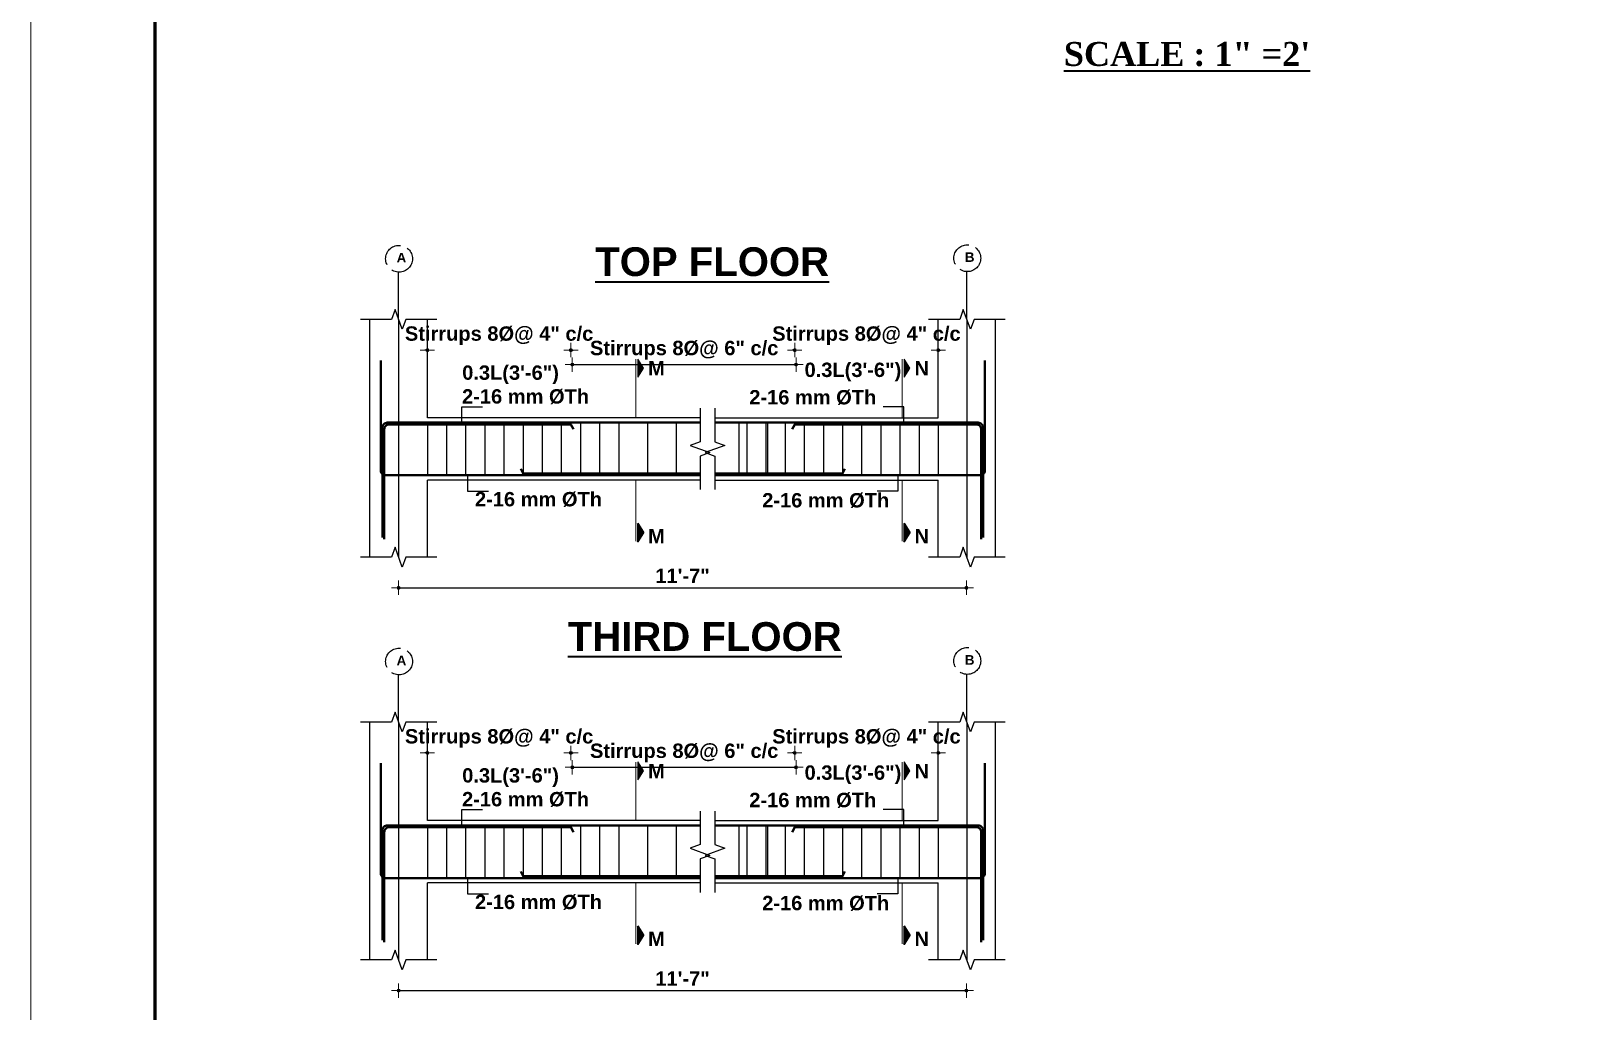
# Model space of a CAD drawing. Header units: inches. Extents: x -12073856 to 12321241, y -1226296 to 1319224.
# Drawn here: x 128095 to 128740, y 49090 to 49499 of the extents above; entities that cross this region are included whole.
import ezdxf
from ezdxf.enums import TextEntityAlignment as Align

# ---------------------------------------------------------------- set-up
doc = ezdxf.new("R2010")
doc.units = ezdxf.units.IN
doc.header["$MEASUREMENT"] = 0
doc.header["$PDMODE"] = 35
doc.linetypes.add('ACAD_ISO02W100', pattern=[15, 12, -3])
for name, color, linetype, lineweight in [('BAR', 5, 'Continuous', 40), ('BORDER', 7, 'Continuous', 60), ('Dimension', 130, 'Continuous', 9), ('Hatch', 9, 'Continuous', 9), ('HATCH1', 4, 'ACAD_ISO02W100', 13), ('TEXT', 255, 'Continuous', 35), ('Window', 3, 'Continuous', 0)]:
    doc.layers.add(name, color=color, linetype=linetype, lineweight=lineweight)
doc.layers.add('STIRRUP', color=10, linetype='Continuous')
doc.styles.add('1.8 str', font='times.ttf', dxfattribs={"width": 0.8, "height": 6})
doc.styles.add('STYLE1', font='arialbd.ttf')
doc.dimstyles.new('1.4', dxfattribs={"dimscale": 0, "dimtxt": 6, "dimasz": 0.5, "dimexe": 2, "dimexo": 9, "dimgap": 2, "dimtad": 1, "dimdec": 0, "dimlfac": 0.5, "dimzin": 3, "dimdsep": 46, "dimlunit": 4, "dimtxsty": '1.8 str', "dimblk": 'DIM', "dimcen": 3, "dimdle": 3, "dimse1": 1, "dimse2": 1, "dimclrd": 256, "dimclre": 256, "dimclrt": 7, "dimadec": 1, "dimazin": 2, "dimtfac": 1, "dimtdec": 0, "dimtix": 1, "dimtofl": 0, "dimtmove": 2, "dimatfit": 3, "dimldrblk": 'ARROW', "dimfxl": 2, "dimfrac": 2, "dimtolj": 2, "dimtzin": 0, "dimarcsym": 0})

# ---------------------------------------------------------------- blocks, each defined once
blk = doc.blocks.new('DIM')
at = {"layer": 'Dimension'}
h = blk.add_hatch(color=256, dxfattribs=at)
h.paths.add_polyline_path([(0, 1.3), (0, 0), (1.3, 0, 0.414214)])
h.paths.add_polyline_path([(1.3, 0), (0, 0), (0, -1.3, 0.414214)])
h.paths.add_polyline_path([(0, 0), (-1.3, 0, 0.414214), (0, -1.3)])
h.paths.add_polyline_path([(0, 1.3, 0.414214), (-1.3, 0), (0, 0)])
for p, q in [((-6, 0), (6, 0)), ((0, 6), (0, -6))]:
    blk.add_line(p, q, dxfattribs=at)
blk.add_circle((0, 0), 1.28, dxfattribs=at)
blk = doc.blocks.new('*D2429')
at = {"layer": 'Defpoints', "color": 0, "ltscale": 10, "transparency": 16777216}
for p in [(128260.4, 49197.59), (128260.4, 49184.05), (128320.4, 49166.53)]:
    blk.add_point(p, dxfattribs=at)
at = {"layer": 'Dimension', "lineweight": -2, "ltscale": 10, "transparency": 16777216}
for p, q in [((128259.9, 49197.59), (128259.4, 49197.59)), ((128320.9, 49197.59), (128321.4, 49197.59))]:
    blk.add_line(p, q, dxfattribs=at)
at = {"layer": 'Dimension', "lineweight": -2, "ltscale": 10, "transparency": 16777216, "xscale": 0.5, "yscale": 0.5, "zscale": 0.5}
blk.add_blockref('DIM', (128260.4, 49197.59), dxfattribs=at)
at = {"layer": 'Dimension', "lineweight": -2, "ltscale": 10, "transparency": 16777216, "xscale": 0.5, "yscale": 0.5, "zscale": 0.5, "rotation": 180}
blk.add_blockref('DIM', (128320.4, 49197.59), dxfattribs=at)
at = {"layer": 'Dimension', "color": 7, "ltscale": 10, "transparency": 16777216, "insert": (128290.4, 49203.62), "char_height": 6, "attachment_point": 5, "style": 'STYLE1'}
blk.add_mtext('\\A2;Stirrups 8%%C@ 4" c/c', dxfattribs=at)
blk = doc.blocks.new('ARROW')
at = {"layer": 'Hatch'}
h = blk.add_hatch(color=256, dxfattribs=at)
h.dxf.hatch_style = 1
h.paths.add_polyline_path([(12191115.8, -1270860.1), (12191485.4, -1270660.1), (12191115.8, -1270660.1)])
for p, q in [((12191115.8, -1270860.1), (12191115.8, -1270060.1)), ((12191015.8, -1270160.1), (12196382.9, -1270160.1)), ((12191485.4, -1270660.1), (12190746.1, -1270660.1)), ((12190746.1, -1270660.1), (12191115.8, -1270860.1)), ((12191485.4, -1270660.1), (12191115.8, -1270860.1))]:
    blk.add_line(p, q, dxfattribs=at)
blk = doc.blocks.new('*D2430')
at = {"layer": 'Defpoints', "color": 0, "ltscale": 10, "transparency": 16777216}
for p in [(128473.97, 49197.59), (128473.97, 49184.05), (128413.97, 49166.53)]:
    blk.add_point(p, dxfattribs=at)
at = {"layer": 'Dimension', "lineweight": -2, "ltscale": 10, "transparency": 16777216}
for p, q in [((128413.47, 49197.59), (128412.97, 49197.59)), ((128474.47, 49197.59), (128474.97, 49197.59))]:
    blk.add_line(p, q, dxfattribs=at)
at = {"layer": 'Dimension', "lineweight": -2, "ltscale": 10, "transparency": 16777216, "xscale": 0.5, "yscale": 0.5, "zscale": 0.5}
blk.add_blockref('DIM', (128413.97, 49197.59), dxfattribs=at)
at = {"layer": 'Dimension', "lineweight": -2, "ltscale": 10, "transparency": 16777216, "xscale": 0.5, "yscale": 0.5, "zscale": 0.5, "rotation": 180}
blk.add_blockref('DIM', (128473.97, 49197.59), dxfattribs=at)
at = {"layer": 'Dimension', "color": 7, "ltscale": 10, "transparency": 16777216, "insert": (128443.97, 49203.62), "char_height": 6, "attachment_point": 5, "style": 'STYLE1'}
blk.add_mtext('\\A2;Stirrups 8%%C@ 4" c/c', dxfattribs=at)
blk = doc.blocks.new('*D2431')
at = {"layer": 'Defpoints', "color": 0, "ltscale": 10, "transparency": 16777216}
for p in [(128414.55, 49191.56), (128320.99, 49160.13), (128414.55, 49160.13)]:
    blk.add_point(p, dxfattribs=at)
at = {"layer": 'Dimension', "lineweight": -2, "ltscale": 10, "transparency": 16777216}
blk.add_line((128321.49, 49191.56), (128414.05, 49191.56), dxfattribs=at)
at = {"layer": 'Dimension', "lineweight": -2, "ltscale": 10, "transparency": 16777216, "xscale": 0.5, "yscale": 0.5, "zscale": 0.5, "rotation": 180}
blk.add_blockref('DIM', (128320.99, 49191.56), dxfattribs=at)
at = {"layer": 'Dimension', "lineweight": -2, "ltscale": 10, "transparency": 16777216, "xscale": 0.5, "yscale": 0.5, "zscale": 0.5}
blk.add_blockref('DIM', (128414.55, 49191.56), dxfattribs=at)
at = {"layer": 'Dimension', "color": 7, "ltscale": 10, "transparency": 16777216, "insert": (128367.77, 49197.58), "char_height": 6, "attachment_point": 5, "style": 'STYLE1'}
blk.add_mtext('\\A2;Stirrups 8%%C@ 6" c/c', dxfattribs=at)
blk = doc.blocks.new('*D2416')
at = {"layer": 'Defpoints', "color": 0, "ltscale": 10, "transparency": 16777216}
for p in [(128260.4, 49365.88), (128260.4, 49352.34), (128320.4, 49334.83)]:
    blk.add_point(p, dxfattribs=at)
at = {"layer": 'Dimension', "lineweight": -2, "ltscale": 10, "transparency": 16777216}
for p, q in [((128259.9, 49365.88), (128259.4, 49365.88)), ((128320.9, 49365.88), (128321.4, 49365.88))]:
    blk.add_line(p, q, dxfattribs=at)
at = {"layer": 'Dimension', "lineweight": -2, "ltscale": 10, "transparency": 16777216, "xscale": 0.5, "yscale": 0.5, "zscale": 0.5}
blk.add_blockref('DIM', (128260.4, 49365.88), dxfattribs=at)
at = {"layer": 'Dimension', "lineweight": -2, "ltscale": 10, "transparency": 16777216, "xscale": 0.5, "yscale": 0.5, "zscale": 0.5, "rotation": 180}
blk.add_blockref('DIM', (128320.4, 49365.88), dxfattribs=at)
at = {"layer": 'Dimension', "color": 7, "ltscale": 10, "transparency": 16777216, "insert": (128290.4, 49371.91), "char_height": 6, "attachment_point": 5, "style": 'STYLE1'}
blk.add_mtext('\\A2;Stirrups 8%%C@ 4" c/c', dxfattribs=at)
blk = doc.blocks.new('*D2417')
at = {"layer": 'Defpoints', "color": 0, "ltscale": 10, "transparency": 16777216}
for p in [(128473.97, 49365.88), (128473.97, 49352.34), (128413.97, 49334.83)]:
    blk.add_point(p, dxfattribs=at)
at = {"layer": 'Dimension', "lineweight": -2, "ltscale": 10, "transparency": 16777216}
for p, q in [((128413.47, 49365.88), (128412.97, 49365.88)), ((128474.47, 49365.88), (128474.97, 49365.88))]:
    blk.add_line(p, q, dxfattribs=at)
at = {"layer": 'Dimension', "lineweight": -2, "ltscale": 10, "transparency": 16777216, "xscale": 0.5, "yscale": 0.5, "zscale": 0.5}
blk.add_blockref('DIM', (128413.97, 49365.88), dxfattribs=at)
at = {"layer": 'Dimension', "lineweight": -2, "ltscale": 10, "transparency": 16777216, "xscale": 0.5, "yscale": 0.5, "zscale": 0.5, "rotation": 180}
blk.add_blockref('DIM', (128473.97, 49365.88), dxfattribs=at)
at = {"layer": 'Dimension', "color": 7, "ltscale": 10, "transparency": 16777216, "insert": (128443.97, 49371.91), "char_height": 6, "attachment_point": 5, "style": 'STYLE1'}
blk.add_mtext('\\A2;Stirrups 8%%C@ 4" c/c', dxfattribs=at)
blk = doc.blocks.new('*D2418')
at = {"layer": 'Defpoints', "color": 0, "ltscale": 10, "transparency": 16777216}
for p in [(128414.55, 49359.85), (128320.99, 49328.42), (128414.55, 49328.42)]:
    blk.add_point(p, dxfattribs=at)
at = {"layer": 'Dimension', "lineweight": -2, "ltscale": 10, "transparency": 16777216}
blk.add_line((128321.49, 49359.85), (128414.05, 49359.85), dxfattribs=at)
at = {"layer": 'Dimension', "lineweight": -2, "ltscale": 10, "transparency": 16777216, "xscale": 0.5, "yscale": 0.5, "zscale": 0.5, "rotation": 180}
blk.add_blockref('DIM', (128320.99, 49359.85), dxfattribs=at)
at = {"layer": 'Dimension', "lineweight": -2, "ltscale": 10, "transparency": 16777216, "xscale": 0.5, "yscale": 0.5, "zscale": 0.5}
blk.add_blockref('DIM', (128414.55, 49359.85), dxfattribs=at)
at = {"layer": 'Dimension', "color": 7, "ltscale": 10, "transparency": 16777216, "insert": (128367.77, 49365.87), "char_height": 6, "attachment_point": 5, "style": 'STYLE1'}
blk.add_mtext('\\A2;Stirrups 8%%C@ 6" c/c', dxfattribs=at)
blk = doc.blocks.new('*D2420')
at = {"layer": 'Defpoints', "color": 0, "ltscale": 10, "transparency": 16777216}
for p in [(128248.4, 49111.09), (128485.76, 49111.09), (128485.76, 49098.28)]:
    blk.add_point(p, dxfattribs=at)
at = {"layer": 'Dimension', "lineweight": -2, "ltscale": 10, "transparency": 16777216}
blk.add_line((128248.9, 49098.28), (128485.26, 49098.28), dxfattribs=at)
at = {"layer": 'Dimension', "lineweight": -2, "ltscale": 10, "transparency": 16777216, "xscale": 0.5, "yscale": 0.5, "zscale": 0.5, "rotation": 180}
blk.add_blockref('DIM', (128248.4, 49098.28), dxfattribs=at)
at = {"layer": 'Dimension', "lineweight": -2, "ltscale": 10, "transparency": 16777216, "xscale": 0.5, "yscale": 0.5, "zscale": 0.5}
blk.add_blockref('DIM', (128485.76, 49098.28), dxfattribs=at)
at = {"layer": 'Dimension', "color": 7, "ltscale": 10, "transparency": 16777216, "insert": (128367.08, 49103.29), "char_height": 6, "attachment_point": 5, "style": 'STYLE1'}
blk.add_mtext('\\A2;11\'-7"', dxfattribs=at)
blk = doc.blocks.new('*D2421')
at = {"layer": 'Defpoints', "color": 0, "ltscale": 10, "transparency": 16777216}
for p in [(128248.4, 49279.39), (128485.76, 49279.39), (128485.76, 49266.57)]:
    blk.add_point(p, dxfattribs=at)
at = {"layer": 'Dimension', "lineweight": -2, "ltscale": 10, "transparency": 16777216}
blk.add_line((128248.9, 49266.57), (128485.26, 49266.57), dxfattribs=at)
at = {"layer": 'Dimension', "lineweight": -2, "ltscale": 10, "transparency": 16777216, "xscale": 0.5, "yscale": 0.5, "zscale": 0.5, "rotation": 180}
blk.add_blockref('DIM', (128248.4, 49266.57), dxfattribs=at)
at = {"layer": 'Dimension', "lineweight": -2, "ltscale": 10, "transparency": 16777216, "xscale": 0.5, "yscale": 0.5, "zscale": 0.5}
blk.add_blockref('DIM', (128485.76, 49266.57), dxfattribs=at)
at = {"layer": 'Dimension', "color": 7, "ltscale": 10, "transparency": 16777216, "insert": (128367.08, 49271.59), "char_height": 6, "attachment_point": 5, "style": 'STYLE1'}
blk.add_mtext('\\A2;11\'-7"', dxfattribs=at)

msp = doc.modelspace()

# ---------------------------------------------------------------- hatches: boundary and pattern name
at = {"layer": 'TEXT', "ltscale": 10}
for points in [[(128348.39, 49362.12), (128348.39, 49354.62), (128350.7, 49358.37)], [(128459.77, 49362.12), (128459.77, 49354.62), (128462.08, 49358.37)], [(128348.39, 49285.98), (128348.39, 49293.49), (128350.7, 49289.74)], [(128459.77, 49285.98), (128459.77, 49293.49), (128462.08, 49289.74)], [(128348.39, 49193.83), (128348.39, 49186.33), (128350.7, 49190.08)], [(128459.77, 49193.83), (128459.77, 49186.33), (128462.08, 49190.08)], [(128348.39, 49117.69), (128348.39, 49125.19), (128350.7, 49121.44)], [(128459.77, 49117.69), (128459.77, 49125.19), (128462.08, 49121.44)]]:
    msp.add_hatch(color=256, dxfattribs=at).paths.add_polyline_path(points)

# ---------------------------------------------------------------- linework, layer by layer
for p, q in [((128248.4, 49378.74), (128248.4, 49398.69)), ((128485.97, 49378.74), (128485.97, 49398.69)), ((128248.4, 49378.74), (128248.4, 49279.39)), ((128485.97, 49378.74), (128485.97, 49279.39)), ((128248.4, 49210.45), (128248.4, 49230.4)), ((128485.97, 49210.45), (128485.97, 49230.4)), ((128248.4, 49210.45), (128248.4, 49111.09)), ((128485.97, 49210.45), (128485.97, 49111.09))]:
    msp.add_line(p, q)
at = {"ltscale": 10}
for p, q in [((128236.4, 49279.39), (128236.4, 49378.74)), ((128260.4, 49337.58), (128260.4, 49378.74)), ((128473.97, 49337.58), (128473.97, 49378.74)), ((128497.97, 49334.83), (128497.97, 49378.74)), ((128374.4, 49337.58), (128260.4, 49337.58)), ((128380.62, 49337.58), (128473.97, 49337.58)), ((128497.97, 49279.39), (128497.97, 49334.83)), ((128374.4, 49311.58), (128260.4, 49311.58)), ((128260.4, 49279.39), (128260.4, 49311.58)), ((128380.62, 49311.58), (128473.97, 49311.58)), ((128473.97, 49279.39), (128473.97, 49311.58)), ((128236.4, 49111.09), (128236.4, 49210.45)), ((128260.4, 49169.28), (128260.4, 49210.45)), ((128473.97, 49169.28), (128473.97, 49210.45)), ((128497.97, 49166.53), (128497.97, 49210.45)), ((128374.4, 49169.28), (128260.4, 49169.28)), ((128380.62, 49169.28), (128473.97, 49169.28)), ((128497.97, 49111.09), (128497.97, 49166.53)), ((128374.4, 49143.28), (128260.4, 49143.28)), ((128260.4, 49111.09), (128260.4, 49143.28)), ((128380.62, 49143.28), (128473.97, 49143.28)), ((128473.97, 49111.09), (128473.97, 49143.28))]:
    msp.add_line(p, q, dxfattribs=at)
at = {"linetype": 'Continuous', "ltscale": 10}
for points in [[(128264.4, 49378.74), (128251.4, 49378.74), (128249.9, 49374.62), (128246.9, 49382.86), (128245.4, 49378.74), (128232.4, 49378.74)], [(128501.97, 49378.74), (128488.97, 49378.74), (128487.47, 49374.62), (128484.47, 49382.86), (128482.97, 49378.74), (128469.97, 49378.74)], [(128374.4, 49341.58), (128374.4, 49327.58), (128370.28, 49326.08), (128378.52, 49323.08), (128374.4, 49321.58), (128374.4, 49307.58)], [(128374.4, 49341.58), (128374.4, 49327.58), (128370.28, 49326.08), (128378.52, 49323.08), (128374.4, 49321.58), (128374.4, 49307.58)], [(128380.62, 49341.58), (128380.62, 49327.58), (128384.74, 49326.08), (128376.5, 49323.08), (128380.62, 49321.58), (128380.62, 49307.58)], [(128380.62, 49341.58), (128380.62, 49327.58), (128384.74, 49326.08), (128376.5, 49323.08), (128380.62, 49321.58), (128380.62, 49307.58)], [(128264.4, 49279.39), (128251.4, 49279.39), (128249.9, 49275.26), (128246.9, 49283.51), (128245.4, 49279.39), (128232.4, 49279.39)], [(128501.97, 49279.39), (128488.97, 49279.39), (128487.47, 49275.26), (128484.47, 49283.51), (128482.97, 49279.39), (128469.97, 49279.39)], [(128264.4, 49210.45), (128251.4, 49210.45), (128249.9, 49206.33), (128246.9, 49214.57), (128245.4, 49210.45), (128232.4, 49210.45)], [(128501.97, 49210.45), (128488.97, 49210.45), (128487.47, 49206.33), (128484.47, 49214.57), (128482.97, 49210.45), (128469.97, 49210.45)], [(128374.4, 49173.28), (128374.4, 49159.28), (128370.28, 49157.78), (128378.52, 49154.78), (128374.4, 49153.28), (128374.4, 49139.28)], [(128374.4, 49173.28), (128374.4, 49159.28), (128370.28, 49157.78), (128378.52, 49154.78), (128374.4, 49153.28), (128374.4, 49139.28)], [(128380.62, 49173.28), (128380.62, 49159.28), (128384.74, 49157.78), (128376.5, 49154.78), (128380.62, 49153.28), (128380.62, 49139.28)], [(128380.62, 49173.28), (128380.62, 49159.28), (128384.74, 49157.78), (128376.5, 49154.78), (128380.62, 49153.28), (128380.62, 49139.28)], [(128264.4, 49111.09), (128251.4, 49111.09), (128249.9, 49106.97), (128246.9, 49115.21), (128245.4, 49111.09), (128232.4, 49111.09)], [(128501.97, 49111.09), (128488.97, 49111.09), (128487.47, 49106.97), (128484.47, 49115.21), (128482.97, 49111.09), (128469.97, 49111.09)]]:
    msp.add_lwpolyline(points, dxfattribs=at)
at = {"layer": 'BAR', "ltscale": 10}
for p, q in [((128248.4, 49335.58), (128243.67, 49335.58)), ((128248.4, 49335.58), (128374.4, 49335.58)), ((128485.97, 49335.58), (128380.62, 49335.58)), ((128248.4, 49313.58), (128242.4, 49313.58)), ((128248.4, 49313.58), (128374.4, 49313.58)), ((128485.97, 49313.58), (128380.62, 49313.58)), ((128248.4, 49167.28), (128243.67, 49167.28)), ((128248.4, 49167.28), (128374.4, 49167.28)), ((128485.97, 49167.28), (128380.62, 49167.28)), ((128248.4, 49145.28), (128242.4, 49145.28)), ((128248.4, 49145.28), (128374.4, 49145.28)), ((128485.97, 49145.28), (128380.62, 49145.28))]:
    msp.add_line(p, q, dxfattribs=at)
for points in [[(128260.4, 49313.58), (128242.92, 49313.58, -0.414214), (128240.9, 49315.59), (128240.9, 49361.58)], [(128473.97, 49313.58), (128491.46, 49313.58, 0.414214), (128493.47, 49315.59), (128493.47, 49361.58)], [(128241.65, 49287.58), (128241.65, 49333.56, -0.414214), (128243.67, 49335.58), (128260.4, 49335.58)], [(128242.4, 49286.83), (128242.4, 49332.81, -0.414214), (128244.42, 49334.83), (128260.4, 49334.83)], [(128492.72, 49287.58), (128492.72, 49333.56, 0.414214), (128490.71, 49335.58), (128473.97, 49335.58)], [(128491.97, 49286.83), (128491.97, 49332.81, 0.414214), (128489.96, 49334.83), (128473.97, 49334.83)], [(128260.4, 49145.28), (128242.92, 49145.28, -0.414214), (128240.9, 49147.3), (128240.9, 49193.28)], [(128473.97, 49145.28), (128491.46, 49145.28, 0.414214), (128493.47, 49147.3), (128493.47, 49193.28)], [(128241.65, 49119.28), (128241.65, 49165.27, -0.414214), (128243.67, 49167.28), (128260.4, 49167.28)], [(128492.72, 49119.28), (128492.72, 49165.27, 0.414214), (128490.71, 49167.28), (128473.97, 49167.28)], [(128242.4, 49118.53), (128242.4, 49164.52, -0.414214), (128244.42, 49166.53), (128260.4, 49166.53)], [(128491.97, 49118.53), (128491.97, 49164.52, 0.414214), (128489.96, 49166.53), (128473.97, 49166.53)]]:
    msp.add_lwpolyline(points, format="xyb", dxfattribs=at)
for points in [[(128244.42, 49334.83), (128248.4, 49334.83)], [(128321.45, 49332.83), (128320.4, 49334.83), (128248.4, 49334.83)], [(128412.93, 49332.83), (128413.97, 49334.83), (128485.97, 49334.83)], [(128299.45, 49316.33), (128300.4, 49314.33), (128374.4, 49314.33)], [(128434.93, 49316.33), (128433.97, 49314.33), (128380.62, 49314.33)], [(128244.42, 49166.53), (128248.4, 49166.53)], [(128321.45, 49164.53), (128320.4, 49166.53), (128248.4, 49166.53)], [(128412.93, 49164.53), (128413.97, 49166.53), (128485.97, 49166.53)], [(128299.45, 49148.03), (128300.4, 49146.03), (128374.4, 49146.03)], [(128434.93, 49148.03), (128433.97, 49146.03), (128380.62, 49146.03)]]:
    msp.add_lwpolyline(points, dxfattribs=at)
at = {"layer": 'BORDER'}
msp.add_lwpolyline([(131209.5, 50247.19), (131209.5, 48156.34), (128146.66, 48156.34), (128146.66, 50247.19)], close=True, dxfattribs=at)
at = {"layer": 'Dimension', "ltscale": 10}
for p, q in [((128347.54, 49337.58), (128347.54, 49362.07)), ((128458.91, 49337.58), (128458.91, 49362.07)), ((128347.54, 49286.03), (128347.54, 49311.58)), ((128458.91, 49286.03), (128458.91, 49311.58)), ((128347.54, 49169.28), (128347.54, 49193.78)), ((128458.91, 49169.28), (128458.91, 49193.78)), ((128347.54, 49117.74), (128347.54, 49143.28)), ((128458.91, 49117.74), (128458.91, 49143.28))]:
    msp.add_line(p, q, dxfattribs=at)
for points in [[(128348.39, 49354.62), (128348.39, 49362.12), (128350.7, 49358.37), (128348.39, 49354.62)], [(128459.77, 49354.62), (128459.77, 49362.12), (128462.08, 49358.37), (128459.77, 49354.62)], [(128348.39, 49186.33), (128348.39, 49193.83), (128350.7, 49190.08), (128348.39, 49186.33)], [(128459.77, 49186.33), (128459.77, 49193.83), (128462.08, 49190.08), (128459.77, 49186.33)]]:
    msp.add_lwpolyline(points, dxfattribs=at)
at = {"layer": 'HATCH1', "lineweight": 25}
for centre in [(128248.57, 49404.07), (128486.14, 49404.29), (128248.57, 49235.78), (128486.14, 49236)]:
    msp.add_circle(centre, 5.6, dxfattribs=at)
at = {"layer": 'STIRRUP'}
for p, q in [((128260.4, 49335.98), (128260.4, 49313.18)), ((128268.4, 49335.98), (128268.4, 49313.18)), ((128276.4, 49335.98), (128276.4, 49313.18)), ((128284.4, 49335.98), (128284.4, 49313.18)), ((128292.4, 49335.98), (128292.4, 49313.18)), ((128300.4, 49335.98), (128300.4, 49313.18)), ((128308.4, 49335.98), (128308.4, 49313.18)), ((128316.4, 49335.98), (128316.4, 49313.18)), ((128324.4, 49335.98), (128324.4, 49313.18)), ((128332.4, 49335.98), (128332.4, 49313.18)), ((128340.4, 49335.98), (128340.4, 49313.18)), ((128352.4, 49335.98), (128352.4, 49313.18)), ((128364.4, 49335.98), (128364.4, 49313.18)), ((128390.62, 49335.98), (128390.62, 49313.18)), ((128393.97, 49335.98), (128393.97, 49313.18)), ((128401.97, 49335.98), (128401.97, 49313.18)), ((128402.62, 49335.98), (128402.62, 49313.18)), ((128409.97, 49335.98), (128409.97, 49313.18)), ((128417.97, 49335.98), (128417.97, 49313.18)), ((128425.97, 49335.98), (128425.97, 49313.18)), ((128433.97, 49335.98), (128433.97, 49313.18)), ((128441.97, 49335.98), (128441.97, 49313.18)), ((128449.97, 49335.98), (128449.97, 49313.18)), ((128457.97, 49335.98), (128457.97, 49313.18)), ((128465.97, 49335.98), (128465.97, 49313.18)), ((128473.97, 49335.98), (128473.97, 49313.18)), ((128260.4, 49167.68), (128260.4, 49144.88)), ((128268.4, 49167.68), (128268.4, 49144.88)), ((128276.4, 49167.68), (128276.4, 49144.88)), ((128284.4, 49167.68), (128284.4, 49144.88)), ((128292.4, 49167.68), (128292.4, 49144.88)), ((128300.4, 49167.68), (128300.4, 49144.88)), ((128308.4, 49167.68), (128308.4, 49144.88)), ((128316.4, 49167.68), (128316.4, 49144.88)), ((128324.4, 49167.68), (128324.4, 49144.88)), ((128332.4, 49167.68), (128332.4, 49144.88)), ((128340.4, 49167.68), (128340.4, 49144.88)), ((128352.4, 49167.68), (128352.4, 49144.88)), ((128364.4, 49167.68), (128364.4, 49144.88)), ((128390.62, 49167.68), (128390.62, 49144.88)), ((128393.97, 49167.68), (128393.97, 49144.88)), ((128401.97, 49167.68), (128401.97, 49144.88)), ((128402.62, 49167.68), (128402.62, 49144.88)), ((128409.97, 49167.68), (128409.97, 49144.88)), ((128417.97, 49167.68), (128417.97, 49144.88)), ((128425.97, 49167.68), (128425.97, 49144.88)), ((128433.97, 49167.68), (128433.97, 49144.88)), ((128441.97, 49167.68), (128441.97, 49144.88)), ((128449.97, 49167.68), (128449.97, 49144.88)), ((128457.97, 49167.68), (128457.97, 49144.88)), ((128465.97, 49167.68), (128465.97, 49144.88)), ((128473.97, 49167.68), (128473.97, 49144.88))]:
    msp.add_line(p, q, dxfattribs=at)
at = {"layer": 'TEXT', "ltscale": 10}
for points in [[(128348.39, 49293.49), (128348.39, 49285.98), (128350.7, 49289.74), (128348.39, 49293.49)], [(128459.77, 49293.49), (128459.77, 49285.98), (128462.08, 49289.74), (128459.77, 49293.49)], [(128348.39, 49125.19), (128348.39, 49117.69), (128350.7, 49121.44), (128348.39, 49125.19)], [(128459.77, 49125.19), (128459.77, 49117.69), (128462.08, 49121.44), (128459.77, 49125.19)]]:
    msp.add_lwpolyline(points, dxfattribs=at)
at = {"layer": 'Window'}
msp.add_lwpolyline([(131261.5, 50299.19), (131261.5, 48104.34), (128094.66, 48104.34), (128094.66, 50299.19)], close=True, dxfattribs=at)

# ---------------------------------------------------------------- texts
at = {"layer": 'HATCH1', "lineweight": 25, "style": 'STYLE1'}
for s, p in [('A', (128247.55, 49402.52)), ('B', (128485.11, 49402.74)), ('A', (128247.55, 49234.23)), ('B', (128485.11, 49234.45))]:
    msp.add_text(s, height=4, dxfattribs=at).set_placement(p)
at = {"layer": 'TEXT', "style": 'STYLE1'}
for s, p in [('%%UTOP FLOOR', (128379.47, 49402.85)), ('%%UTHIRD FLOOR', (128376.37, 49246.23))]:
    msp.add_text(s, height=12, dxfattribs=at).set_placement(p, align=Align.MIDDLE_CENTER)
at = {"layer": 'TEXT', "ltscale": 10, "style": 'STYLE1'}
for s, p in [('M', (128352.7, 49355.29)), ('N', (128464.07, 49355.29)), ('2-16 mm %%CTh ', (128274.92, 49343.56)), ('2-16 mm %%CTh ', (128394.99, 49343.2)), ('2-16 mm %%CTh ', (128280.32, 49300.61)), ('2-16 mm %%CTh ', (128400.39, 49300.16)), ('M', (128352.7, 49285.16)), ('N', (128464.07, 49285.16)), ('M', (128352.7, 49186.99)), ('N', (128464.07, 49186.99)), ('2-16 mm %%CTh ', (128274.92, 49175.26)), ('2-16 mm %%CTh ', (128394.99, 49174.91)), ('2-16 mm %%CTh ', (128280.32, 49132.31)), ('2-16 mm %%CTh ', (128400.39, 49131.86)), ('M', (128352.7, 49116.87)), ('N', (128464.07, 49116.87))]:
    msp.add_text(s, height=6, dxfattribs=at).set_placement(p)
at = {"layer": 'TEXT', "style": 'STYLE1'}
for p in [(128418.1, 49354.66), (128274.97, 49353.49), (128418.1, 49186.37), (128274.97, 49185.2)]:
    msp.add_text('0.3L(3\'-6")', height=6, dxfattribs=at).set_placement(p)
at = {"layer": 'TEXT', "insert": (128629.52, 49494.63), "char_height": 10, "width": 450.6233, "attachment_point": 3, "style": 'STYLE1'}
msp.add_mtext('{\\fTimes New Roman|b1|i0|c0|p18;\\LSCALE : 1" =2\'}', dxfattribs=at)

# ---------------------------------------------------------------- dimensions: what is measured, and where the dimension line sits
at = {"layer": 'Dimension', "ltscale": 10}
for base, p1, p2, picture, middle in [((128260.4, 49365.88), (128320.4, 49334.83), (128260.4, 49352.34), '*D2416', (128290.4, 49371.91)), ((128260.4, 49197.59), (128320.4, 49166.53), (128260.4, 49184.05), '*D2429', (128290.4, 49203.62))]:
    dim = msp.add_linear_dim(base=base, p1=p1, p2=p2, angle=180, text='Stirrups 8%%C@ 4" c/c', dimstyle='1.4', override={"dimscale": 1, "dimtxsty": 'STYLE1'}, dxfattribs=at)
    dim.commit()
    dim.dimension.update_dxf_attribs({"geometry": picture, "text_midpoint": middle})
for base, p1, p2, text, picture, middle in [((128473.97, 49365.88), (128413.97, 49334.83), (128473.97, 49352.34), 'Stirrups 8%%C@ 4" c/c', '*D2417', (128443.97, 49371.91)), ((128414.55, 49359.85), (128320.99, 49328.42), (128414.55, 49328.42), 'Stirrups 8%%C@ 6" c/c', '*D2418', (128367.77, 49365.87)), ((128485.76, 49266.57), (128248.4, 49279.39), (128485.76, 49279.39), '11\'-7"', '*D2421', (128367.08, 49271.59)), ((128473.97, 49197.59), (128413.97, 49166.53), (128473.97, 49184.05), 'Stirrups 8%%C@ 4" c/c', '*D2430', (128443.97, 49203.62)), ((128414.55, 49191.56), (128320.99, 49160.13), (128414.55, 49160.13), 'Stirrups 8%%C@ 6" c/c', '*D2431', (128367.77, 49197.58)), ((128485.76, 49098.28), (128248.4, 49111.09), (128485.76, 49111.09), '11\'-7"', '*D2420', (128367.08, 49103.29))]:
    dim = msp.add_linear_dim(base=base, p1=p1, p2=p2, text=text, dimstyle='1.4', override={"dimscale": 1, "dimtxsty": 'STYLE1'}, dxfattribs=at)
    dim.commit()
    dim.dimension.update_dxf_attribs({"geometry": picture, "text_midpoint": middle})

# ---------------------------------------------------------------- leaders
for points in [[(128274.76, 49335.98), (128274.76, 49342.19), (128283.48, 49342.19)], [(128459.61, 49335.98), (128459.61, 49342.19), (128450.89, 49342.19)], [(128277.24, 49313.18), (128277.24, 49306.97), (128285.96, 49306.97)], [(128457.13, 49313.18), (128457.13, 49306.97), (128448.41, 49306.97)], [(128274.76, 49167.68), (128274.76, 49173.89), (128283.48, 49173.89)], [(128459.61, 49167.68), (128459.61, 49173.89), (128450.89, 49173.89)], [(128277.24, 49144.88), (128277.24, 49138.68), (128285.96, 49138.68)], [(128457.13, 49144.88), (128457.13, 49138.68), (128448.41, 49138.68)]]:
    msp.add_leader(points, dimstyle='1.4', override={"dimscale": 1, "dimtxsty": 'STYLE1'}, dxfattribs=at)

doc.saveas('drawing.dxf')
